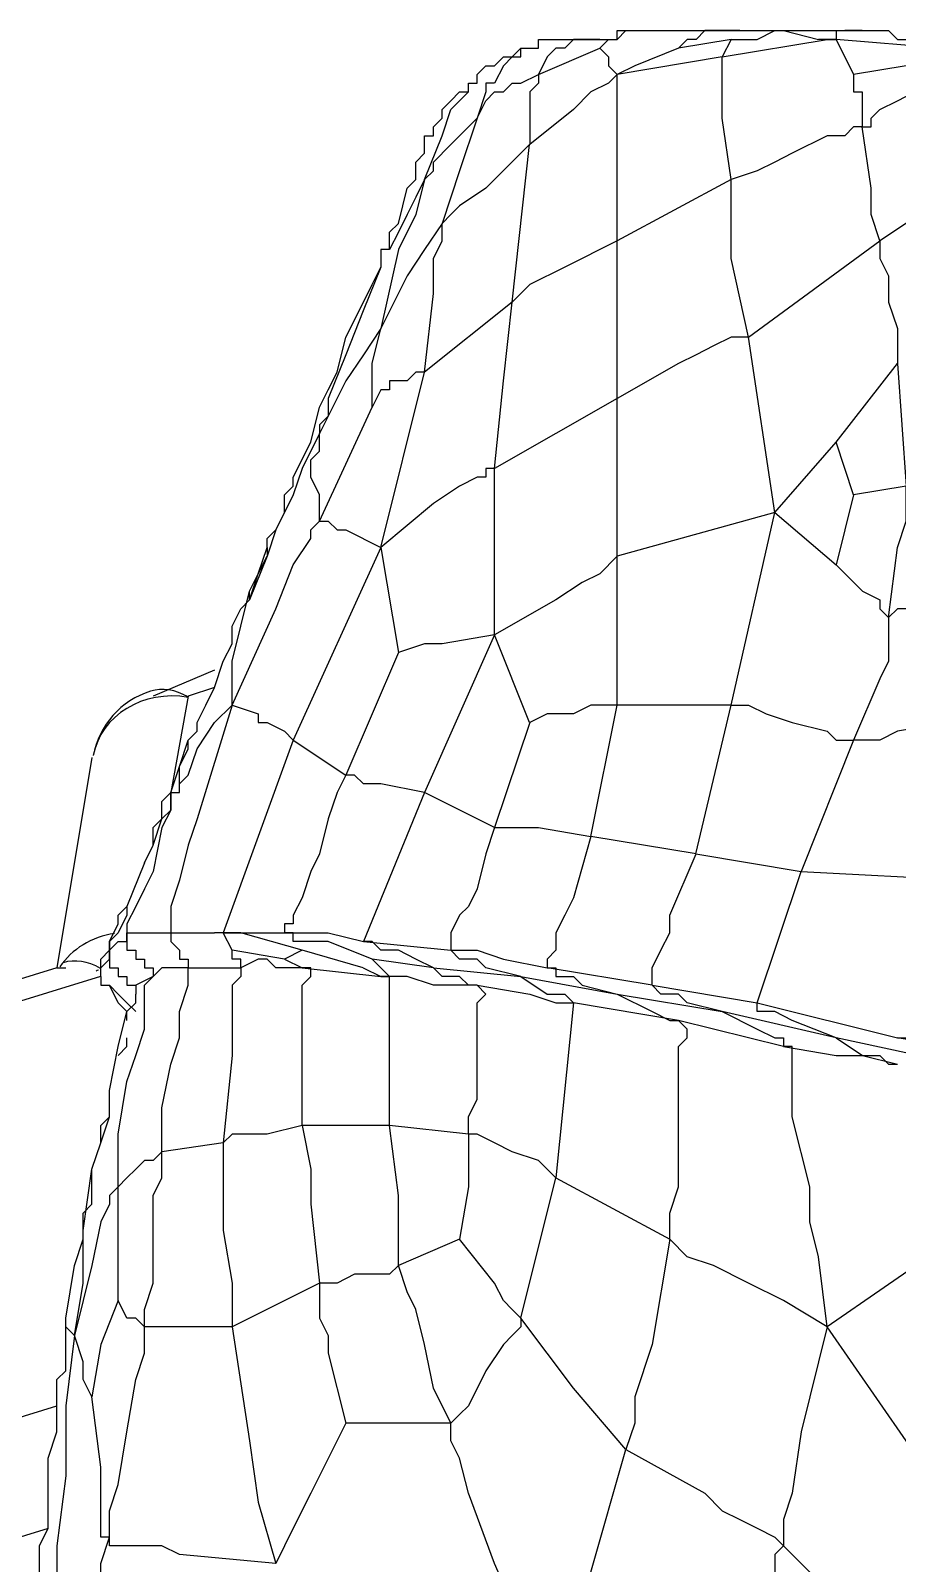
# Model space of a CAD drawing. Header units: inches. Extents: x 109 to 1721, y 29 to 669.
# Drawn here: x 1411.488 to 1413.551, y 364.469 to 368.115 of the extents above; entities that cross this region are included whole.
import ezdxf

# ---------------------------------------------------------------- set-up
doc = ezdxf.new("R2010")
doc.units = ezdxf.units.IN
doc.header["$LTSCALE"] = 0.0393700787401575
doc.header["$MEASUREMENT"] = 0
doc.layers.add('PDF3_Geometría', color=7, linetype='Continuous')

# ---------------------------------------------------------------- blocks, each defined once
blk = doc.blocks.new('OH3A1-1$-$ASSY$$CENTER$TUB_-_v2$-$copia1')
at = {"layer": 'PDF3_Geometría', "lineweight": -3}
for points in [[(15.20167711046006, 11.01417456732856), (15.20251040988498, 11.01417456732856), (15.20334370930989, 11.01417456732856), (15.20417700873481, 11.01417456732856), (15.20417700873481, 11.01500786675347), (15.20501030815972, 11.01500786675347)], [(15.20251125759548, 11.01334126790364), (15.2033445570204, 11.01417456732856), (15.20417785644531, 11.01417456732856), (15.20501115587022, 11.01500786675347)], [(15.20501030815972, 11.01500786675347), (15.20667690700955, 11.01500786675347), (15.20751020643446, 11.01500786675347), (15.20834350585937, 11.01500786675347), (15.20917680528429, 11.01500786675347)], [(15.20917765299479, 11.01500786675347), (15.21084425184462, 11.01500786675347), (15.21251085069444, 11.01500786675347), (15.21417744954427, 11.01500786675347), (15.21501074896918, 11.01500786675347), (15.21584404839409, 11.01500786675347), (15.21501074896918, 11.01500786675347), (15.21417744954427, 11.01500786675347), (15.21251085069444, 11.01500786675347), (15.21167755126953, 11.01417456732856), (15.21084425184462, 11.01417456732856), (15.2100109524197, 11.01334126790364)], [(15.20917765299479, 11.01500786675347), (15.21084425184462, 11.01500786675347), (15.21167755126953, 11.01500786675347), (15.21417744954427, 11.01500786675347), (15.21584404839409, 11.01500786675347), (15.21751064724392, 11.01500786675347), (15.21834394666884, 11.01500786675347)], [(15.21500990125868, 11.01417456732856), (15.21750979953342, 11.01417456732856), (15.21917639838324, 11.01500786675347), (15.22000969780816, 11.01500786675347), (15.22334289550781, 11.01417456732856)], [(15.21584404839409, 11.01500786675347), (15.21667734781901, 11.01500786675347), (15.21751064724392, 11.01500786675347), (15.21834394666884, 11.01500786675347), (15.22001054551866, 11.01500786675347)], [(15.21584404839409, 11.01500786675347), (15.21667734781901, 11.01500786675347), (15.21751064724392, 11.01500786675347), (15.21834394666884, 11.01500786675347)], [(15.21834479437934, 11.01500786675347), (15.22084469265408, 11.01500786675347), (15.22167799207899, 11.01500786675347), (15.2225112915039, 11.01500786675347), (15.22501118977864, 11.01500786675347), (15.22584448920356, 11.01500786675347), (15.22667778862847, 11.01500786675347), (15.22751108805338, 11.01500786675347), (15.22917768690321, 11.01500786675347), (15.23001098632812, 11.01500786675347), (15.23084428575304, 11.01417456732856), (15.23167758517795, 11.01417456732856), (15.23251088460286, 11.01417456732856), (15.23334418402777, 11.01417456732856), (15.23584408230252, 11.01417456732856)], [(15.22501118977864, 11.01500786675347), (15.22501118977864, 11.01417456732856)], [(15.22501118977864, 11.01500786675347), (15.22501118977864, 11.01500786675347)], [(15.22501118977864, 11.01500786675347), (15.22584448920356, 11.01500786675347)], [(15.22501118977864, 11.01500786675347), (15.22501118977864, 11.01500786675347)], [(15.22751024034288, 11.01500786675347), (15.22584364149305, 11.01500786675347)], [(15.19501071506076, 11.01334126790364), (15.19584401448567, 11.01334126790364), (15.19667731391059, 11.01334126790364), (15.19667731391059, 11.01417456732856), (15.1975106133355, 11.01417456732856), (15.19834391276041, 11.01417456732856), (15.19917721218533, 11.01417456732856), (15.20001051161024, 11.01417456732856), (15.20084381103515, 11.01417456732856), (15.20167711046006, 11.01417456732856), (15.20251040988498, 11.01417456732856)], [(15.20251125759548, 11.01417456732856), (15.20001135932074, 11.01417456732856), (15.19917805989583, 11.01334126790364), (15.19834476047092, 11.01334126790364), (15.197511461046, 11.01250796847873), (15.19667816162109, 11.0108413696289), (15.20251125759548, 11.01334126790364), (15.2033445570204, 11.01250796847873), (15.2033445570204, 11.01167466905382), (15.20417785644531, 11.0108413696289)], [(15.20001051161024, 11.01417456732856), (15.20084381103515, 11.01417456732856), (15.20167711046007, 11.01417456732856)], [(15.21500990125868, 11.01417456732856), (15.21417660183377, 11.01250796847873), (15.20417700873481, 11.0108413696289)], [(15.21500990125868, 11.01417456732856), (15.2100101047092, 11.01334126790364), (15.20584360758463, 11.01167466905382)], [(15.21417744954427, 11.01250796847873), (15.22417704264323, 11.01417456732856)], [(15.22501118977864, 11.01417456732856), (15.22417789035373, 11.01417456732856), (15.22334459092881, 11.01417456732856)], [(15.22417704264323, 11.01417456732856), (15.22501034206814, 11.01417456732856)], [(15.22501118977864, 11.01417456732856), (15.22667778862847, 11.0108413696289)], [(15.23167758517795, 11.01167466905382), (15.23334418402777, 11.01334126790364), (15.23417748345269, 11.01334126790364), (15.2350107828776, 11.01334126790364), (15.22501118977864, 11.01417456732856)], [(15.19501071506076, 11.01334126790364), (15.19417741563585, 11.01250796847873), (15.19334411621093, 11.01167466905382), (15.19251081678602, 11.01000807020399), (15.19167751736111, 11.01000807020399), (15.19167751736111, 11.00917477077908), (15.1908442179362, 11.00667487250434), (15.19167751736111, 11.00834147135416), (15.19251081678602, 11.00917477077908), (15.19334411621093, 11.00917477077908), (15.19417741563585, 11.01000807020399), (15.19501071506076, 11.01000807020399), (15.19667731391059, 11.0108413696289), (15.19667731391059, 11.01000807020399), (15.19584401448567, 11.00917477077908), (15.19584401448567, 11.00750817192925), (15.19584401448567, 11.00584157307942), (15.19584401448567, 11.00500827365451), (15.19584401448567, 11.0041749742296)], [(15.19167751736111, 11.01167466905382), (15.19251081678602, 11.01167466905382), (15.19334411621094, 11.01250796847873), (15.19417741563585, 11.01250796847873), (15.19501071506076, 11.01250796847873), (15.19501071506076, 11.01334126790364)], [(15.21500990125868, 11.00084092881944), (15.21417660183377, 11.00667402479383), (15.21417660183377, 11.01000722249349), (15.21417660183377, 11.0108405219184), (15.21417660183377, 11.01167382134331), (15.21417660183377, 11.01250712076823)], [(15.18584357367621, 11.00500827365451), (15.18667687310113, 11.00500827365451), (15.18667687310113, 11.00584157307942), (15.18751017252604, 11.00667487250434), (15.18751017252604, 11.00750817192925), (15.18834347195095, 11.00834147135416), (15.18917677137587, 11.00917477077907), (15.19001007080078, 11.00917477077907), (15.19001007080078, 11.01000807020399), (15.19084337022569, 11.01000807020399), (15.19084337022569, 11.0108413696289), (15.1916766696506, 11.01167466905382)], [(15.19084337022569, 11.01000807020399), (15.19084337022569, 11.0108413696289), (15.1916766696506, 11.01167466905382)], [(15.20417785644531, 10.99500783284505), (15.20417785644531, 11.00334082709418), (15.20417785644531, 11.00667402479383), (15.20417785644531, 11.0108405219184), (15.2033445570204, 11.01000722249349), (15.20167795817057, 11.00917392306857), (15.20001135932075, 11.00750732421875), (15.19584486219618, 11.00417412651909)], [(15.20584445529514, 11.01167466905382), (15.20417785644531, 11.0108413696289)], [(15.20417785644531, 11.0108405219184), (15.20417785644531, 11.0108405219184)], [(15.18584357367621, 11.00084092881944), (15.18751017252604, 11.00500742594401), (15.18834347195095, 11.00750732421875), (15.18917677137587, 11.00834062364366), (15.19001007080078, 11.00917392306858)], [(15.18917677137587, 11.00917392306857), (15.19001007080078, 11.00917392306857), (15.19001007080078, 11.01000722249349), (15.19084337022569, 11.01000722249349)], [(15.18584357367621, 11.00084092881944), (15.18667687310113, 11.00167422824436), (15.18667687310113, 11.00250752766927), (15.18834347195095, 11.0041741265191), (15.19084337022569, 11.00667402479383), (15.18917677137587, 11.00167422824436), (15.18834347195095, 10.99917432996962), (15.18751017252604, 10.99667443169488)], [(15.18251037597656, 10.99417453342014), (15.18251037597656, 10.99584113226996), (15.18334367540147, 10.99667443169487), (15.18417697482639, 11.00000762939453), (15.1850102742513, 11.00084092881944), (15.1850102742513, 11.00250752766927), (15.18584357367621, 11.00334082709418), (15.18584357367621, 11.00417412651909), (15.18584357367621, 11.00500742594401), (15.18667687310113, 11.00500742594401)], [(15.2541758219401, 10.99667443169487), (15.24917602539062, 11.00084092881944), (15.2475094265408, 11.00167422824435), (15.24667612711588, 11.00250752766927), (15.24500952826605, 11.00334082709418), (15.24417622884114, 11.00417412651909), (15.24417622884114, 11.00500742594401), (15.22917683919271, 10.99500783284505), (15.22834353976779, 10.99750773111979), (15.22834353976779, 10.9983410305447), (15.22834353976779, 11.00000762939453), (15.22751024034288, 11.00584072536892), (15.22667694091797, 11.00584072536892), (15.22584364149305, 11.00500742594401), (15.22417704264323, 11.00500742594401), (15.22084384494357, 11.00334082709418), (15.21917724609375, 11.00250752766927), (15.21751064724392, 11.00167422824435), (15.21501074896918, 11.00084092881944)], [(15.19417656792534, 10.98917473687066), (15.19584316677517, 11.00417412651909), (15.1916766696506, 11.00000762939453), (15.18917677137587, 10.9983410305447), (15.18834347195095, 10.99750773111979), (15.18751017252604, 10.99667443169487)], [(15.18584357367621, 11.00084092881944), (15.1850102742513, 10.99750773111979), (15.18334367540147, 10.99417453342014), (15.18167707655165, 10.98667483859592)], [(15.18584357367621, 11.00084092881944), (15.1850102742513, 10.99917432996962), (15.18417697482639, 10.99750773111979), (15.18334367540147, 10.99584113226996), (15.18251037597656, 10.99417453342014), (15.18167707655165, 10.99417453342014)], [(15.1850111219618, 11.00084092881944), (15.1850111219618, 11.00167422824436)], [(15.2166765001085, 10.98584153917101), (15.21500990125868, 10.99334123399522), (15.21500990125868, 10.99500783284505), (15.21500990125868, 10.99667443169488), (15.21500990125868, 11.00084092881944), (15.20417700873481, 10.99500783284505)], [(15.18584357367621, 10.98250834147135), (15.18667687310113, 10.99000803629557), (15.18667687310113, 10.99334123399522), (15.18751017252604, 10.99500783284505), (15.18751017252604, 10.99667443169487), (15.18584357367621, 10.99417453342014), (15.18417697482639, 10.9916746351454), (15.18167707655165, 10.98667483859592)], [(15.20417785644531, 10.98000759548611), (15.20417785644531, 10.99500698513454), (15.19917805989583, 10.99250708685981), (15.19584486219618, 10.99084048800998), (15.19417826334635, 10.98917388916015)], [(15.21667819552951, 10.98584153917101), (15.22917768690321, 10.99500783284505), (15.22917768690321, 10.99334123399522), (15.23001098632812, 10.9916746351454), (15.23001098632812, 10.98917473687066), (15.23084428575304, 10.98667483859592), (15.23084428575304, 10.98334164089626)], [(15.18167622884114, 10.99417368570963), (15.18167622884114, 10.99250708685981), (15.18000962999131, 10.98834058973524), (15.17834303114149, 10.98417409261067), (15.17667643229166, 10.98000759548611), (15.17667643229166, 10.97834099663628), (15.17584313286675, 10.97750769721137), (15.17584313286675, 10.97667439778645)], [(15.17084418402778, 10.96584150526259), (15.17084418402778, 10.9666748046875), (15.17167748345269, 10.96750810411241), (15.1725107828776, 10.96917470296224), (15.1725107828776, 10.97000800238715), (15.1725107828776, 10.97084130181206), (15.17334408230252, 10.97167460123698), (15.17334408230252, 10.97250790066189), (15.17501068115234, 10.97584109836154), (15.17584398057725, 10.9791742960612), (15.17667728000217, 10.98084089491102), (15.17751057942708, 10.98250749376085), (15.17834387885199, 10.9858406914605), (15.18001047770182, 10.98917388916015), (15.18084377712673, 10.99084048800998), (15.18167707655165, 10.99250708685981)], [(15.19250996907552, 10.9733412000868), (15.19334326850043, 10.98167419433593), (15.19417656792534, 10.98917388916015), (15.18584357367621, 10.98250749376085)], [(15.26751030815972, 10.98500739203559), (15.26167721218533, 10.98834058973524), (15.25667741563585, 10.97834099663628), (15.24667782253689, 10.97750769721137), (15.24334462483724, 10.96417490641276), (15.24167802598741, 10.96417490641276), (15.24001142713759, 10.96334160698784), (15.23667822943793, 10.96167500813802), (15.23334503173828, 10.9608417087131), (15.23167843288845, 10.96000840928819), (15.23084513346354, 10.96000840928819), (15.23001183403863, 10.95917510986328), (15.23001183403863, 10.95667521158854), (15.23001183403863, 10.95500861273871), (15.22917853461371, 10.95334201388888), (15.22667863633897, 10.94750891791449)], [(15.17584398057725, 10.96834140353732), (15.18084377712673, 10.9791742960612), (15.18084377712673, 10.98334079318576), (15.18167707655164, 10.98667399088541), (15.18001047770182, 10.98417409261067), (15.17834387885199, 10.98167419433593), (15.17584398057725, 10.97667439778645)], [(15.21917724609375, 10.96917470296224), (15.21667734781901, 10.9858406914605), (15.21501074896918, 10.9858406914605), (15.21334415011936, 10.98500739203559), (15.21167755126953, 10.98417409261067), (15.2100109524197, 10.98334079318576), (15.20417785644531, 10.98000759548611)], [(15.22667778862847, 10.97084130181206), (15.22501118977864, 10.97584109836154), (15.23084428575304, 10.98334079318576), (15.23167758517795, 10.97167460123698)], [(15.18167792426215, 10.96584150526259), (15.18584442138672, 10.98250749376085), (15.1850111219618, 10.98250749376085), (15.18417782253689, 10.98167419433593), (15.18251122368706, 10.98167419433593), (15.18251122368706, 10.98084089491102), (15.18167792426215, 10.98084089491102), (15.18084462483724, 10.9791742960612)], [(15.21500990125868, 10.95084126790364), (15.21917639838324, 10.96917385525173), (15.20417700873481, 10.96500735812717), (15.20417700873481, 10.96584065755208), (15.20417700873481, 10.96667395697699), (15.20417700873481, 10.96834055582682), (15.20417700873481, 10.97250705295139), (15.20417700873481, 10.9800067477756), (15.19251081678602, 10.9733403523763)], [(15.16751098632812, 10.95084126790364), (15.17167748345269, 10.96000756157769), (15.17334408230252, 10.96417405870225), (15.17501068115234, 10.96667395697699), (15.17501068115234, 10.96750725640191), (15.17584398057725, 10.96834055582682), (15.17584398057725, 10.96917385525173), (15.17584398057725, 10.97084045410156), (15.17501068115234, 10.97250705295139), (15.17501068115234, 10.9733403523763), (15.17501068115234, 10.97417365180121), (15.17584398057725, 10.97500695122612), (15.17584398057725, 10.97584025065104), (15.17584398057725, 10.97667355007595), (15.17417738172743, 10.9733403523763), (15.17334408230252, 10.97084045410156), (15.17167748345269, 10.96750725640191), (15.17084418402778, 10.96500735812717)], [(15.21917724609375, 10.96917470296224), (15.22501034206814, 10.97584109836154)], [(15.21167670355902, 10.93667517768012), (15.21500990125868, 10.95084126790364), (15.20417700873481, 10.95084126790364), (15.20417700873481, 10.96500735812717), (15.20251040988498, 10.96334075927734), (15.20084381103515, 10.96250745985243), (15.19834391276041, 10.9608408610026), (15.19251081678602, 10.95750766330295), (15.19251081678602, 10.9733403523763), (15.19167751736111, 10.9733403523763), (15.19167751736111, 10.97250705295139), (15.1908442179362, 10.97250705295139), (15.18917761908637, 10.97167375352647), (15.18667772081163, 10.97000715467665), (15.18167792426215, 10.96584065755208)], [(15.17584398057725, 10.96834055582682), (15.17667728000217, 10.96834055582682), (15.17751057942708, 10.96750725640191), (15.17834387885199, 10.96750725640191), (15.18167707655164, 10.96584065755208), (15.17334408230251, 10.94750807020399)], [(15.21917724609375, 10.96917385525173), (15.22501034206814, 10.96417405870226)], [(15.25250922309028, 10.96917385525173), (15.24334292941623, 10.96417405870226), (15.24500952826605, 10.95167456732855), (15.23584323459201, 10.94917466905382), (15.23084343804253, 10.9483413696289), (15.22917683919271, 10.94750807020399), (15.22751024034288, 10.94750807020399), (15.22667694091796, 10.94750807020399), (15.22167714436849, 10.93500857883029)], [(15.16917758517795, 10.9608408610026), (15.17001088460286, 10.96334075927734), (15.17084418402778, 10.96584065755208)], [(15.17084418402778, 10.96584065755208), (15.17084418402778, 10.96500735812717)], [(15.18167792426215, 10.96584065755208), (15.18334452311198, 10.95584106445312)], [(15.16751098632812, 10.95084126790364), (15.16751098632812, 10.95250786675347), (15.16751098632812, 10.95500776502821), (15.16834428575304, 10.95834096272786), (15.16917758517795, 10.96167416042751), (15.17001088460286, 10.96334075927734), (15.17084418402778, 10.96500735812717), (15.16917758517795, 10.9608408610026)], [(15.16334364149305, 10.94750807020399), (15.16417694091797, 10.9483413696289), (15.16417694091797, 10.94917466905382), (15.16501024034288, 10.95084126790364), (15.16584353976779, 10.95250786675347), (15.16667683919271, 10.95500776502821), (15.16751013861762, 10.95667436387804), (15.16751013861762, 10.95834096272786), (15.16834343804253, 10.96000756157769), (15.16917673746745, 10.9608408610026), (15.16917673746745, 10.96167416042751)], [(15.19250996907552, 10.95750766330295), (15.18751017252604, 10.95667436387802), (15.18584357367621, 10.95667436387802), (15.18334367540147, 10.95584106445312), (15.17834387885199, 10.94417487250434)], [(15.19584316677517, 10.94917466905382), (15.19250996907552, 10.95750766330295), (15.18584357367621, 10.94250827365451)], [(15.1658443874783, 10.9541744656033), (15.1600112915039, 10.95167456732855)], [(15.1658443874783, 10.95250786675347), (15.16334448920356, 10.95167456732855), (15.16167789035373, 10.94250827365451)], [(15.16167704264323, 10.94250742594401), (15.16251034206814, 10.94250742594401), (15.16251034206814, 10.94334072536892), (15.16334364149305, 10.94417402479384), (15.16417694091797, 10.94667392306857), (15.16584353976779, 10.94917382134331), (15.16751013861762, 10.95084042019314), (15.16417694091797, 10.94000752766927), (15.16334364149305, 10.93750762939453), (15.16251034206814, 10.93417443169488), (15.16167704264323, 10.93167453342013), (15.16167704264323, 10.93084123399522), (15.16167704264323, 10.93000793457031), (15.16167704264323, 10.9291746351454)], [(15.16751098632812, 10.95084042019314), (15.17001088460286, 10.95000712076823), (15.17001088460286, 10.94917382134331), (15.17084418402778, 10.94917382134331), (15.1725107828776, 10.9483405219184), (15.17334408230252, 10.94750722249349), (15.16667768690321, 10.9291746351454)], [(15.20751105414496, 10.92417483859592), (15.20751105414496, 10.92500813802083), (15.20751105414496, 10.92584143744574), (15.20834435356988, 10.92750803629557), (15.20917765299479, 10.92917463514539), (15.20917765299479, 10.93084123399522), (15.21167755126953, 10.93667432996961), (15.20167795817057, 10.93834092881944), (15.20417785644531, 10.95084042019314), (15.2033445570204, 10.95084042019314), (15.20167795817057, 10.95084042019314), (15.20001135932074, 10.95000712076823), (15.197511461046, 10.95000712076823), (15.19584486219618, 10.94917382134331), (15.19251166449653, 10.93917422824435)], [(15.21501159667969, 10.95084126790364), (15.21667819552951, 10.95084126790364), (15.21834479437934, 10.95000796847873), (15.22084469265408, 10.94917466905382), (15.22417789035373, 10.9483413696289), (15.22501118977864, 10.94750807020399), (15.22584448920356, 10.94750807020399), (15.22667778862847, 10.94750807020399)], [(15.1600104437934, 10.93750762939453), (15.1600104437934, 10.93917422824436), (15.16084374321831, 10.94000752766927), (15.16084374321831, 10.94167412651909), (15.16167704264323, 10.94250742594401), (15.16251034206814, 10.94500732421875), (15.16334364149305, 10.94667392306857), (15.16334364149305, 10.94750722249349)], [(15.16167704264323, 10.94250827365451), (15.16251034206814, 10.94250827365451), (15.16251034206814, 10.94334157307942), (15.16251034206814, 10.94500817192925), (15.16334364149305, 10.94750807020399)], [(15.17334323459201, 10.94750807020399), (15.17834303114149, 10.94417487250434)], [(15.15416802300347, 10.94583808051215), (15.15083482530382, 10.92583889431423), (14.745851304796, 10.80084398057725)], [(15.18584357367621, 10.94250742594401), (15.18167707655165, 10.94334072536892), (15.18001047770182, 10.94334072536892), (15.17917717827691, 10.94417402479384), (15.17834387885199, 10.94417402479384), (15.17751057942708, 10.94250742594401), (15.17667728000217, 10.94000752766927), (15.17584398057725, 10.93667432996961), (15.17501068115234, 10.93500773111979), (15.17417738172743, 10.93250783284505), (15.17334408230252, 10.93084123399522), (15.17334408230252, 10.93000793457031), (15.1725107828776, 10.93000793457031), (15.1725107828776, 10.9291746351454)], [(15.16167704264323, 10.94250742594401), (15.16167704264323, 10.94167412651909), (15.16167704264323, 10.94084082709418), (15.16084374321831, 10.93917422824435), (15.1600104437934, 10.93500773111979), (15.15917714436849, 10.93334113226996), (15.15834384494357, 10.93167453342013), (15.15751054551866, 10.93000793457031), (15.15751054551866, 10.9291746351454), (15.15751054551866, 10.92834133572048), (15.15751054551866, 10.9291746351454), (15.15834384494357, 10.9291746351454), (15.15917714436849, 10.9291746351454), (15.16167704264323, 10.9291746351454), (15.16167704264323, 10.92834133572048), (15.16251034206814, 10.92750803629557), (15.16251034206814, 10.92667473687066), (15.16334364149305, 10.92667473687066), (15.16334364149305, 10.92584143744574)], [(15.15917629665798, 10.93584103054469), (15.1600095960829, 10.93750762939453), (15.16084289550781, 10.94000752766927), (15.16167619493272, 10.94084082709418), (15.16167619493272, 10.94167412651909), (15.16167619493272, 10.94250742594401)], [(15.19250996907552, 10.93917422824435), (15.18584357367621, 10.94250742594401), (15.18001047770182, 10.92834133572048)], [(15.28417629665798, 10.93834092881944), (15.2725101047092, 10.94250742594401), (15.26417711046007, 10.92834133572048), (15.25167761908637, 10.93167453342014), (15.24501122368706, 10.9166751437717), (15.23084513346354, 10.91917504204644), (15.23167843288845, 10.91917504204644), (15.23251173231337, 10.91834174262153), (15.23417833116319, 10.91834174262153), (15.23667822943793, 10.9166751437717), (15.22501203748915, 10.91917504204644), (15.22751193576389, 10.91750844319661), (15.22917853461371, 10.91750844319661), (15.23001183403863, 10.9166751437717), (15.23084513346354, 10.9166751437717)], [(15.19250996907552, 10.93917422824435), (15.1916766696506, 10.93667432996961), (15.19084337022569, 10.93334113226996), (15.19001007080078, 10.93167453342013), (15.18917677137586, 10.93084123399522), (15.18834347195095, 10.92917463514539), (15.18834347195095, 10.92834133572048), (15.18834347195095, 10.92750803629557)], [(15.19250996907552, 10.93917422824435), (15.19334326850043, 10.93917422824435), (15.19417656792534, 10.93917422824435), (15.19667646620008, 10.93917422824435), (15.20167626274956, 10.93834092881944), (15.20000966389974, 10.93250783284505), (15.19917636447482, 10.93084123399522), (15.19834306504991, 10.92917463514539), (15.19834306504991, 10.92750803629557), (15.197509765625, 10.92667473687066), (15.197509765625, 10.92584143744574)], [(15.21167670355902, 10.93667432996961), (15.22167629665798, 10.93500773111979)], [(15.15917629665798, 10.93584103054469), (15.15750969780816, 10.93167453342014), (15.15750969780816, 10.93084123399522), (15.15667639838324, 10.9291746351454), (15.15584309895833, 10.92834133572048), (15.15584309895833, 10.92750803629557)], [(15.21751064724392, 10.92250823974609), (15.22167714436849, 10.93500773111979), (15.23750983344184, 10.93417443169488)], [(15.15501064724392, 10.92584143744574), (15.15584394666883, 10.92667473687066), (15.15584394666883, 10.92750803629557), (15.15584394666883, 10.92834133572048), (15.15667724609375, 10.93000793457031), (15.15667724609375, 10.93084123399522), (15.15751054551866, 10.93167453342013)], [(15.16167704264323, 10.9291746351454), (15.16334364149305, 10.9291746351454), (15.16501024034288, 10.9291746351454), (15.16584353976779, 10.9291746351454)], [(15.1666768391927, 10.9291746351454), (15.16584353976779, 10.9291746351454)], [(15.16834343804253, 10.9291746351454), (15.16751013861762, 10.9291746351454), (15.1666768391927, 10.9291746351454)], [(15.1666768391927, 10.9291746351454), (15.1725099351671, 10.9291746351454)], [(15.1666768391927, 10.92917378743489), (15.1666768391927, 10.92917378743489)], [(15.1725107828776, 10.92667473687066), (15.16751098632812, 10.92750803629557), (15.16667768690321, 10.9291746351454)], [(15.16834343804253, 10.92917378743489), (15.16751013861762, 10.92917378743489)], [(15.17417738172743, 10.92750803629557), (15.16834428575304, 10.9291746351454)], [(15.18084377712673, 10.92667473687066), (15.17667728000217, 10.92834133572048), (15.17584398057725, 10.92834133572048), (15.17501068115234, 10.92834133572048), (15.17334408230252, 10.92834133572048), (15.17334408230252, 10.9291746351454), (15.1725107828776, 10.9291746351454), (15.17417738172743, 10.9291746351454), (15.17501068115234, 10.9291746351454), (15.17667728000217, 10.9291746351454), (15.18001047770182, 10.92834133572048)], [(15.17417738172743, 10.92834133572048), (15.17334408230252, 10.92834133572048), (15.17334408230252, 10.9291746351454), (15.1725107828776, 10.9291746351454)], [(15.15501064724392, 10.92584058973524), (15.15501064724392, 10.92667388916015), (15.15584394666883, 10.92750718858507)], [(15.15584309895833, 10.92750718858507), (15.15667639838324, 10.92834048800998), (15.15750969780816, 10.92834048800998), (15.15750969780816, 10.92750718858507), (15.15834299723307, 10.92750718858507), (15.15834299723307, 10.92667388916015), (15.15917629665798, 10.92667388916015), (15.15917629665798, 10.92584058973524), (15.16000959608289, 10.92584058973524), (15.16000959608289, 10.92500729031033)], [(15.15584309895833, 10.92750718858507), (15.15584309895833, 10.92667388916015), (15.15584309895833, 10.92584058973524), (15.15667639838324, 10.92584058973524), (15.15667639838324, 10.92500729031033), (15.15750969780816, 10.92500729031033), (15.15750969780816, 10.92417399088541), (15.15834299723307, 10.92417399088541), (15.15834299723307, 10.9233406914605)], [(15.16334364149305, 10.92584058973524), (15.16417694091797, 10.92584058973524), (15.16584353976779, 10.92584058973524), (15.16834343804253, 10.92584058973524), (15.16834343804253, 10.92667388916015), (15.16751013861762, 10.92667388916015), (15.16751013861762, 10.92750718858507)], [(15.18000962999131, 10.92584058973524), (15.17417653401692, 10.92750718858507), (15.1725099351671, 10.92667388916015)], [(15.18667772081163, 10.92584058973524), (15.1850111219618, 10.92667388916015), (15.18334452311197, 10.92750718858507), (15.18167792426215, 10.92750718858507), (15.18084462483724, 10.92834048800998), (15.18001132541232, 10.92834048800998), (15.18834431966145, 10.92750718858507)], [(15.19501071506076, 10.92500729031033), (15.19167751736111, 10.92584058973524), (15.1908442179362, 10.92667388916015), (15.19001091851128, 10.92667388916015), (15.18917761908637, 10.92667388916015), (15.18834431966145, 10.92750718858507), (15.18917761908637, 10.92750718858507), (15.1908442179362, 10.92750718858507), (15.19334411621093, 10.92667388916015), (15.1975106133355, 10.92584058973524), (15.19834391276041, 10.92584058973524), (15.19834391276041, 10.92500729031033), (15.19917721218533, 10.92500729031033), (15.20001051161024, 10.92500729031033), (15.20084381103515, 10.92417399088541), (15.20417700873481, 10.9233406914605), (15.21417660183376, 10.92167409261067), (15.21750979953342, 10.92000749376085), (15.21917639838324, 10.91917419433594), (15.22000969780816, 10.91917419433594), (15.22000969780816, 10.91834089491102)], [(15.17417738172743, 10.92584058973524), (15.1725107828776, 10.92584058973524), (15.17167748345269, 10.92584058973524), (15.17084418402778, 10.92667388916015), (15.17001088460286, 10.92667388916015), (15.16834428575304, 10.92584058973524), (15.16834428575304, 10.92500729031033), (15.16751098632812, 10.92417399088541), (15.16751098632812, 10.92167409261068), (15.16751098632812, 10.91750759548611), (15.16667768690321, 10.90917460123698)], [(15.1725107828776, 10.92667473687066), (15.17417738172743, 10.92584143744574), (15.18167707655165, 10.92500813802083)], [(15.18667602539062, 10.92584058973524), (15.18084292941623, 10.92667388916015), (15.18250952826606, 10.92500729031033)], [(15.15500217013889, 10.92500474717882), (14.74918535020616, 10.80000983344184), (14.79501681857638, 10.77417755126953), (15.15083567301432, 10.88417307535807)], [(15.15084330240885, 10.92584058973524), (15.15167660183377, 10.92584058973524)], [(15.15501064724392, 10.92500813802083), (15.15501064724392, 10.92584143744574)], [(15.15501064724392, 10.92500813802083), (15.15501064724392, 10.92417483859592), (15.15584394666883, 10.92417483859592), (15.15667724609375, 10.923341539171), (15.15751054551866, 10.92250823974609), (15.15834384494358, 10.92167494032118)], [(15.15917629665798, 10.8916744656033), (15.15917629665798, 10.89250776502821), (15.15917629665798, 10.89334106445312), (15.1600095960829, 10.89584096272786), (15.1600095960829, 10.90000745985243), (15.1600095960829, 10.90417395697699), (15.16084289550781, 10.90584055582682), (15.16084289550781, 10.90834045410156), (15.1600095960829, 10.90750715467665), (15.15917629665798, 10.90750715467665), (15.15834299723307, 10.90667385525173), (15.15750969780816, 10.90584055582682), (15.15667639838324, 10.90500725640191), (15.15667639838324, 10.90584055582682), (15.15667639838324, 10.90667385525173), (15.15667639838324, 10.91000705295139), (15.15750969780816, 10.91500684950086), (15.15834299723307, 10.91750674777561), (15.15917629665798, 10.92000664605034), (15.15917629665798, 10.92250654432509), (15.15917629665798, 10.92333984375), (15.15917629665798, 10.92417314317491), (15.1600095960829, 10.92500644259982), (15.15834299723307, 10.92417314317491), (15.15834299723307, 10.92333984375)], [(15.16084459092882, 10.90834130181206), (15.16084459092882, 10.91000790066189), (15.16084459092882, 10.91250779893663), (15.16167789035373, 10.91667429606119), (15.16251118977864, 10.91917419433594), (15.16251118977864, 10.92167409261067), (15.16334448920356, 10.92417399088541), (15.16334448920356, 10.92500729031033), (15.16334448920356, 10.92584058973524), (15.16084459092882, 10.92584058973524), (15.1600112915039, 10.92500729031033)], [(15.17417738172743, 10.9108412000868), (15.17417738172743, 10.91834089491102), (15.17417738172743, 10.92250739203559), (15.17417738172743, 10.9233406914605), (15.17417738172743, 10.92417399088541), (15.17501068115234, 10.92500729031033), (15.17501068115234, 10.92584058973524), (15.17417738172743, 10.92584058973524)], [(15.18000962999131, 10.92584058973524), (15.18167622884114, 10.92500729031033), (15.18250952826606, 10.92500729031033), (15.18167622884114, 10.92500729031033)], [(15.18251037597656, 10.92500813802083), (15.18251037597656, 10.92500813802083)], [(15.19084337022569, 10.92417399088541), (15.18667687310113, 10.92417399088541), (15.18417697482639, 10.92500729031033), (15.18251037597656, 10.92500729031033)], [(15.19001091851128, 10.91000790066189), (15.18251122368706, 10.9108412000868), (15.18251122368706, 10.91834089491102), (15.18251122368706, 10.92500729031033)], [(15.19084337022569, 10.92417399088541), (15.19001007080078, 10.92417399088541), (15.18917677137586, 10.92500729031033), (15.18751017252604, 10.92500729031033), (15.18667687310113, 10.92584058973524), (15.19500986735026, 10.92500729031033)], [(15.19501071506076, 10.92500813802083), (15.1975106133355, 10.923341539171), (15.19917721218533, 10.923341539171), (15.20001051161024, 10.92250823974609)], [(15.19501071506076, 10.92500729031033), (15.20417700873481, 10.9233406914605), (15.20751020643446, 10.92167409261067), (15.20917680528429, 10.92084079318576), (15.2100101047092, 10.92084079318576)], [(15.21417744954427, 10.92167494032118), (15.21084425184461, 10.92250823974609), (15.2100109524197, 10.923341539171), (15.20917765299479, 10.923341539171), (15.20834435356988, 10.923341539171), (15.20751105414496, 10.92417483859592), (15.197511461046, 10.92584143744574)], [(15.15750969780816, 10.92084079318576), (15.15750969780816, 10.92167409261067), (15.15667639838324, 10.92250739203559), (15.15584309895833, 10.92417399088541)], [(15.15584309895833, 10.91167449951172), (15.15584309895833, 10.91250779893663), (15.15584309895833, 10.91417439778646), (15.15667639838324, 10.91834089491102), (15.15750969780816, 10.92167409261068), (15.15834299723307, 10.92250739203559), (15.15834299723307, 10.9233406914605)], [(15.15834384494357, 10.923341539171), (15.15834384494357, 10.923341539171)], [(15.19001091851128, 10.91000790066189), (15.19001091851128, 10.9108412000868), (15.19001091851128, 10.91167449951172), (15.1908442179362, 10.91334109836154), (15.1908442179362, 10.91667429606119), (15.1908442179362, 10.92000749376085), (15.1908442179362, 10.92250739203559), (15.19167751736111, 10.9233406914605), (15.1908442179362, 10.92417399088541), (15.19584401448567, 10.9233406914605), (15.19834391276041, 10.92250739203559), (15.20001051161024, 10.92250739203559)], [(15.20751105414496, 10.92417399088541), (15.21751064724392, 10.92250739203559)], [(15.22417704264323, 10.8916744656033), (15.22001054551866, 10.89417436387804), (15.21667734781901, 10.89584096272786), (15.21334415011935, 10.89750756157769), (15.21084425184462, 10.8983408610026), (15.20917765299479, 10.90000745985243), (15.20917765299479, 10.90084075927734), (15.20917765299479, 10.90250735812717), (15.2100109524197, 10.90500725640191), (15.2100109524197, 10.91000705295139), (15.2100109524197, 10.91500684950086), (15.2100109524197, 10.91834004720052), (15.21084425184462, 10.91917334662543), (15.21084425184462, 10.92000664605034), (15.2100109524197, 10.92083994547526), (15.20001135932074, 10.92250654432509), (15.19834476047092, 10.90584055582682)], [(15.22501118977864, 10.91917419433594), (15.21417829725477, 10.92167409261068)], [(15.22501118977864, 10.91917419433594), (15.22084469265408, 10.92084079318576), (15.21917809380425, 10.92167409261068), (15.21751149495442, 10.92167409261068), (15.21751149495442, 10.92250739203559), (15.23084428575304, 10.91917419433594)], [(15.22417704264323, 10.8916744656033), (15.22334374321831, 10.8983408610026), (15.2225104437934, 10.90167405870225), (15.2225104437934, 10.90500725640191), (15.22084384494357, 10.91167365180121), (15.22084384494357, 10.91334025065104), (15.22084384494357, 10.91500684950086), (15.22084384494357, 10.91750674777561), (15.22084384494357, 10.91834004720052), (15.22001054551866, 10.91834004720052), (15.2100109524197, 10.92083994547526)], [(15.15667724609375, 10.91750759548611), (15.15751054551866, 10.91834089491102), (15.15751054551866, 10.91917419433594)], [(15.22001139322916, 10.91834089491102), (15.22501118977864, 10.91750759548611), (15.22751108805338, 10.91750759548611), (15.23084428575304, 10.91667429606119)], [(15.15167744954427, 10.89250776502821), (15.15251074896918, 10.89750756157769), (15.15334404839409, 10.90000745985243), (15.15334404839409, 10.90084075927734), (15.15334404839409, 10.90167405870225), (15.15334404839409, 10.90250735812717), (15.15417734781901, 10.90334065755208), (15.15417734781901, 10.90417395697699), (15.15417734781901, 10.90500725640191), (15.15417734781901, 10.90584055582682), (15.15417734781901, 10.90667385525173), (15.15501064724392, 10.90917375352647), (15.15501064724392, 10.91000705295139), (15.15501064724392, 10.9108403523763), (15.15584394666883, 10.91167365180121)], [(15.15250990125868, 10.89084116617838), (15.15334320068359, 10.89584096272786), (15.15334320068359, 10.90084075927734), (15.1541765001085, 10.90667385525173), (15.15500979953342, 10.90917375352647), (15.15584309895833, 10.91167365180121)], [(15.17417738172743, 10.9108403523763), (15.17084418402778, 10.91000705295138), (15.16834428575304, 10.91000705295138), (15.16751098632812, 10.91000705295138), (15.16667768690321, 10.90917375352647), (15.16667768690321, 10.90750715467664), (15.16667768690321, 10.90500725640191), (15.16667768690321, 10.90084075927734), (15.16751098632812, 10.89584096272786), (15.16751098632812, 10.89417436387803), (15.16751098632812, 10.89250776502821), (15.16751098632812, 10.8916744656033)], [(15.19501071506076, 10.89250776502821), (15.19417741563585, 10.89334106445312), (15.19334411621093, 10.89417436387804), (15.19251081678602, 10.89584096272786), (15.18917761908637, 10.90000745985243), (15.18334452311198, 10.89750756157769), (15.18334452311198, 10.89917416042752), (15.18334452311198, 10.90084075927734), (15.18334452311198, 10.90417395697699), (15.18251122368706, 10.9108403523763), (15.18001132541232, 10.9108403523763), (15.1783447265625, 10.9108403523763), (15.17417822943793, 10.9108403523763), (15.17501152886284, 10.90667385525173), (15.17501152886284, 10.90334065755208), (15.17584482828776, 10.89584096272786)], [(15.19834391276041, 10.90584140353732), (15.1975106133355, 10.90667470296224), (15.19667731391059, 10.90750800238715), (15.19417741563585, 10.90834130181206), (15.19251081678602, 10.90917460123698), (15.1908442179362, 10.91000790066189), (15.19001091851128, 10.91000790066189), (15.19001091851128, 10.90917460123698), (15.19001091851128, 10.90750800238715), (15.19001091851128, 10.90500810411241), (15.18917761908637, 10.90000830756293)], [(15.1666768391927, 10.90917460123698), (15.16084374321831, 10.90834130181206)], [(15.19501071506076, 10.89250691731771), (15.19834391276041, 10.90583970811632), (15.20917680528429, 10.90000661214192), (15.20751020643446, 10.89000701904296), (15.20584360758463, 10.88500722249349), (15.20584360758463, 10.88250732421875), (15.20501030815972, 10.88000742594401), (15.21251000298394, 10.87584092881944), (15.21417660183376, 10.87417432996961), (15.21584320068359, 10.8733410305447), (15.21750979953342, 10.87250773111979), (15.21917639838324, 10.87167443169487), (15.22000969780816, 10.87084113226996)], [(15.15667724609375, 10.89417436387804), (15.15667724609375, 10.89917416042752), (15.15667724609375, 10.90167405870225), (15.15667724609375, 10.90334065755208), (15.15667724609375, 10.90417395697699), (15.15667724609375, 10.90500725640191), (15.15584394666883, 10.90417395697699), (15.15584394666883, 10.90334065755208), (15.15501064724392, 10.90167405870225), (15.15417734781901, 10.89750756157769), (15.15251074896918, 10.89084116617838)], [(15.2350107828776, 10.89917416042752), (15.22417789035373, 10.8916744656033)], [(15.18834431966145, 10.88250732421875), (15.18667772081163, 10.8858405219184), (15.18584442138672, 10.89000701904297), (15.1850111219618, 10.89334021674262), (15.18417782253689, 10.89500681559244), (15.18334452311198, 10.89750671386719), (15.18251122368706, 10.89667341444227), (15.18167792426215, 10.89667341444227), (15.17917802598741, 10.89667341444227), (15.17751142713758, 10.89584011501736), (15.17584482828776, 10.89584011501736), (15.17584482828776, 10.89250691731771), (15.17667812771267, 10.89084031846788), (15.17667812771267, 10.88917371961805), (15.1783447265625, 10.88250732421875)], [(15.17584398057725, 10.89584011501736), (15.16751098632812, 10.89167361789279), (15.16917758517795, 10.88084072536892), (15.17001088460286, 10.87500762939453), (15.17167748345269, 10.86917453342014)], [(15.15584309895833, 10.87167443169487), (15.15584309895833, 10.87250773111979), (15.15584309895833, 10.87417432996962), (15.15667639838324, 10.87667422824435), (15.15750969780816, 10.88167402479383), (15.15834299723307, 10.88667382134331), (15.15917629665798, 10.88917371961805), (15.15917629665798, 10.89000701904297), (15.15917629665798, 10.89167361789279), (15.15834299723307, 10.89250691731771), (15.15750969780816, 10.89250691731771), (15.15667639838324, 10.89417351616753), (15.15500979953342, 10.89000701904297), (15.1541765001085, 10.88500722249349)], [(15.14834425184462, 10.85584174262153), (15.14834425184462, 10.85667504204644), (15.14917755126953, 10.85750834147135), (15.14917755126953, 10.86000823974609), (15.14917755126953, 10.86500803629557), (15.14917755126953, 10.86750793457031), (15.14917755126953, 10.87000783284505), (15.14917755126953, 10.87084113226996), (15.15001085069444, 10.87250773111979), (15.15001085069444, 10.87500762939453), (15.15001085069444, 10.87667422824435), (15.15001085069444, 10.87917412651909), (15.15084415011935, 10.88167402479383), (15.15084415011935, 10.88417392306857), (15.15084415011935, 10.88500722249349), (15.15084415011935, 10.8858405219184), (15.15084415011935, 10.88667382134331), (15.15167744954427, 10.88750712076823), (15.15167744954427, 10.88834042019314), (15.15167744954427, 10.88917371961805), (15.15167744954427, 10.89000701904296), (15.15167744954427, 10.89084031846788), (15.15167744954427, 10.89167361789279), (15.15167744954427, 10.89250691731771)], [(15.15250990125868, 10.89084116617838), (15.15167660183377, 10.8916744656033), (15.15167660183377, 10.89250776502821)], [(15.19834391276041, 10.85584174262153), (15.20167711046007, 10.86834123399522), (15.20501030815972, 10.88000742594401), (15.20001051161024, 10.8858405219184), (15.19501071506076, 10.89250691731771), (15.19501071506076, 10.89167361789279), (15.19417741563585, 10.89084031846788), (15.19334411621094, 10.89000701904296), (15.19167751736111, 10.88750712076823), (15.19001091851128, 10.88417392306857), (15.18917761908637, 10.88334062364366), (15.18834431966145, 10.88250732421875)], [(15.16751098632812, 10.8916744656033), (15.16667768690321, 10.8916744656033), (15.16501108805338, 10.8916744656033), (15.16417778862847, 10.8916744656033), (15.16334448920356, 10.8916744656033), (15.15917799207899, 10.8916744656033)], [(15.24417622884114, 10.88334062364366), (15.2416763305664, 10.87667422824436), (15.24000973171658, 10.87000783284505), (15.23834313286675, 10.87084113226996), (15.23750983344184, 10.87250773111979), (15.23584323459201, 10.87500762939453), (15.23167673746744, 10.88084072536892), (15.22417704264323, 10.89167361789279), (15.22167714436849, 10.88167402479383), (15.22084384494357, 10.87584092881944), (15.22001054551866, 10.8733410305447), (15.22001054551866, 10.87250773111979), (15.22001054551866, 10.87084113226996)], [(15.23750983344184, 10.83250851101345), (15.23417663574218, 10.83667500813802), (15.23084343804253, 10.8416748046875), (15.22917683919271, 10.83500840928819), (15.22667694091796, 10.82750871446397), (15.22584364149305, 10.82834201388889), (15.22501034206814, 10.8291753133138), (15.22334374321831, 10.83084191216363), (15.22167714436849, 10.83334181043837), (15.21917724609375, 10.83500840928819), (15.21584404839409, 10.83834160698784), (15.21167755126953, 10.8416748046875), (15.20834435356988, 10.84584130181206), (15.20501115587022, 10.84917449951172), (15.19834476047092, 10.85584089491102), (15.19251166449653, 10.86917368570963), (15.19001176622178, 10.87584008110894), (15.18917846679687, 10.87917327880859), (15.18834516737196, 10.88083987765842), (15.18834516737196, 10.88250647650824), (15.178345574273, 10.88250647650824), (15.17501237657335, 10.87584008110894), (15.17334577772352, 10.87250688340929), (15.1716791788737, 10.86917368570963)], [(15.25584242078993, 10.87750752766927), (15.2541758219401, 10.87417432996961), (15.25250922309028, 10.87000783284505), (15.24917602539062, 10.86250813802083), (15.24000973171658, 10.87000783284505), (15.23750983344184, 10.86250813802083), (15.2350099351671, 10.85584174262153), (15.22751024034288, 10.86334143744574), (15.22001054551866, 10.87084113226996), (15.21917724609375, 10.87000783284505), (15.21917724609375, 10.86917453342014), (15.21917724609375, 10.86750793457031), (15.21751064724392, 10.86334143744574), (15.21584404839409, 10.85667504204644)], [(15.15000406901041, 10.87250518798828), (14.79918501112196, 10.76417626274956)], [(15.17167663574219, 10.86917453342014), (15.16251034206814, 10.87000783284505), (15.16084374321831, 10.87084113226996), (15.15834384494358, 10.87084113226996), (15.15667724609375, 10.87084113226996), (15.15584394666883, 10.87084113226996), (15.15584394666883, 10.87167443169487)]]:
    blk.add_lwpolyline(points, dxfattribs=at)
for points in [[(15.23584323459201, 11.0108405219184), (15.23167673746744, 11.01167382134331), (15.22667694091796, 11.0108405219184), (15.22667694091796, 11.01000722249349), (15.22667694091796, 11.00917392306857), (15.22751024034288, 11.00917392306857), (15.22751024034288, 11.00584072536892), (15.22834353976779, 11.00584072536892), (15.22834353976779, 11.00667402479383), (15.22917683919271, 11.00750732421875), (15.23084343804253, 11.00834062364366), (15.23251003689236, 11.00917392306857), (15.23334333631727, 11.01000722249349)], [(15.23167758517795, 10.97167460123698), (15.22667778862847, 10.97084130181206), (15.22501118977864, 10.96417490641276), (15.22751108805338, 10.96167500813802), (15.22917768690321, 10.9608417087131), (15.22917768690321, 10.96000840928819), (15.23001098632812, 10.95917510986328), (15.23084428575304, 10.96584150526259), (15.23167758517795, 10.96834140353732), (15.23167758517795, 10.97000800238715)], [(15.15584309895833, 10.87167358398437), (15.15500979953342, 10.87167358398437), (15.15500979953342, 10.87250688340929), (15.15500979953342, 10.87500678168403), (15.15500979953342, 10.87667338053385), (15.15500979953342, 10.87833997938368), (15.1541765001085, 10.88500637478298), (15.15334320068359, 10.88667297363281), (15.15334320068359, 10.88833957248264), (15.15250990125868, 10.89083947075738), (15.15167660183377, 10.88417307535807), (15.15167660183377, 10.87750667995877), (15.15084330240885, 10.87084028455946), (15.15084330240885, 10.86417388916015), (15.15084330240885, 10.85750749376085), (15.15084330240885, 10.85084109836154), (15.15167660183377, 10.83750830756293), (15.15250990125868, 10.84584130181206), (15.15334320068359, 10.8541742960612), (15.15334320068359, 10.85834079318576), (15.1541765001085, 10.86334058973524), (15.15500979953342, 10.86750708685981), (15.15500979953342, 10.86917368570963)]]:
    blk.add_lwpolyline(points, close=True, dxfattribs=at)
for centre, radius, start, end in [((15.16209327383469, 10.94459185674358), 0.007916229513281, 107.1715929566836, 169.5705079132944), ((15.15116311504244, 10.93570923903811), 0.0107060039980509, 288.5449406758235, 289.8824612582053)]:
    blk.add_arc(centre, radius, start, end, dxfattribs=at)
for points in [[(15.16335042317708, 10.95156182183159), (15.15905861960517, 10.95233848063151), (15.15501521216498, 10.94986234813266), (15.15430858272976, 10.94602451663547)], [(15.16332160101996, 10.95160590277777), (15.16212451171875, 10.95230709330241), (15.16087455240885, 10.95249912643432), (15.15975746684604, 10.95215392112732)], [(15.15632968478732, 10.92910766601562), (15.15414573711819, 10.92877855322096), (15.15225420973036, 10.92762624486287), (15.15112424850463, 10.92593463389079)], [(15.15498860677083, 10.92577277289496), (15.15379151746962, 10.92647396341959), (15.15254155815972, 10.92666599655151), (15.15142447259691, 10.9263207912445)]]:
    blk.add_open_spline(points, degree=3, dxfattribs=at)

msp = doc.modelspace()

# ---------------------------------------------------------------- block references
at = {"xscale": 25, "yscale": 25, "zscale": 25}
msp.add_blockref('OH3A1-1$-$ASSY$$CENTER$TUB_-_v2$-$copia1', (1032.779706636086, 92.74013431403807), dxfattribs=at)

doc.saveas('drawing.dxf')
